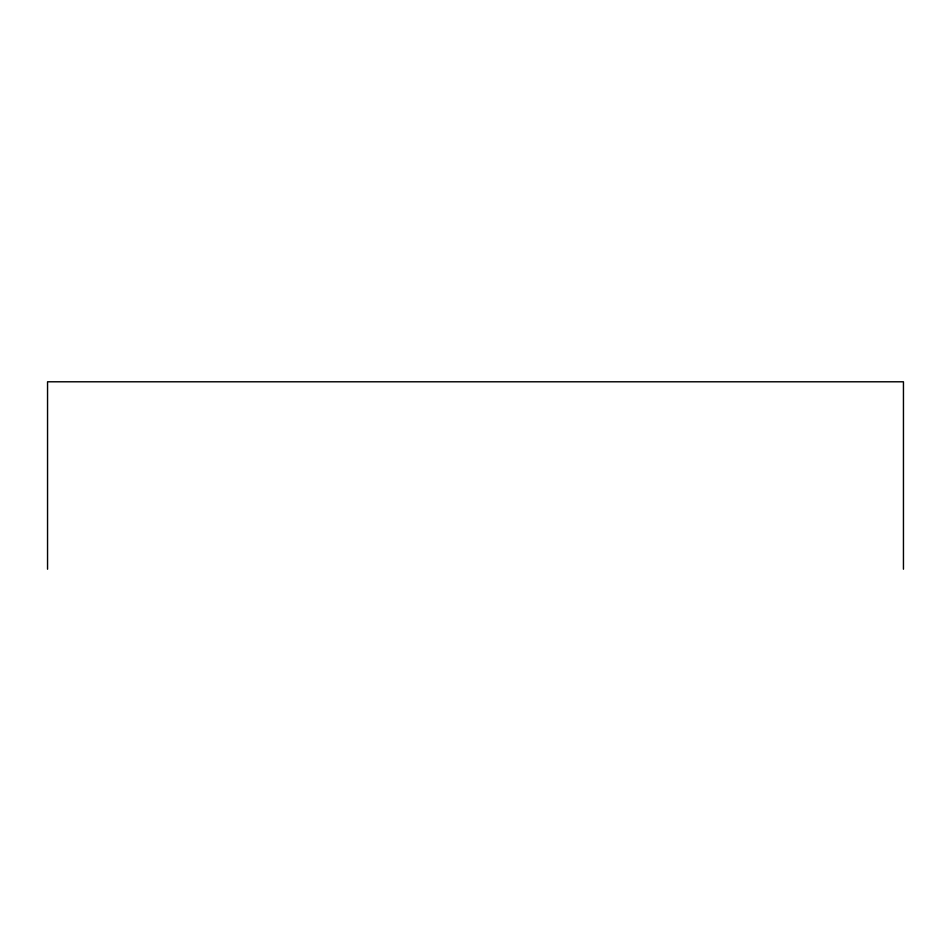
<?xml version="1.0" encoding="UTF-8"?>
<svg xmlns="http://www.w3.org/2000/svg" width="951" height="951" viewBox="0 0 951 951"><rect width="100%" height="100%" fill="white"/><g stroke="black" fill="none" stroke-linecap="round" stroke-linejoin="round"><path stroke-width="1.43" d="M903.45 569.209L903.45 381.791L47.55 381.791L47.55 569.209"/></g></svg>
